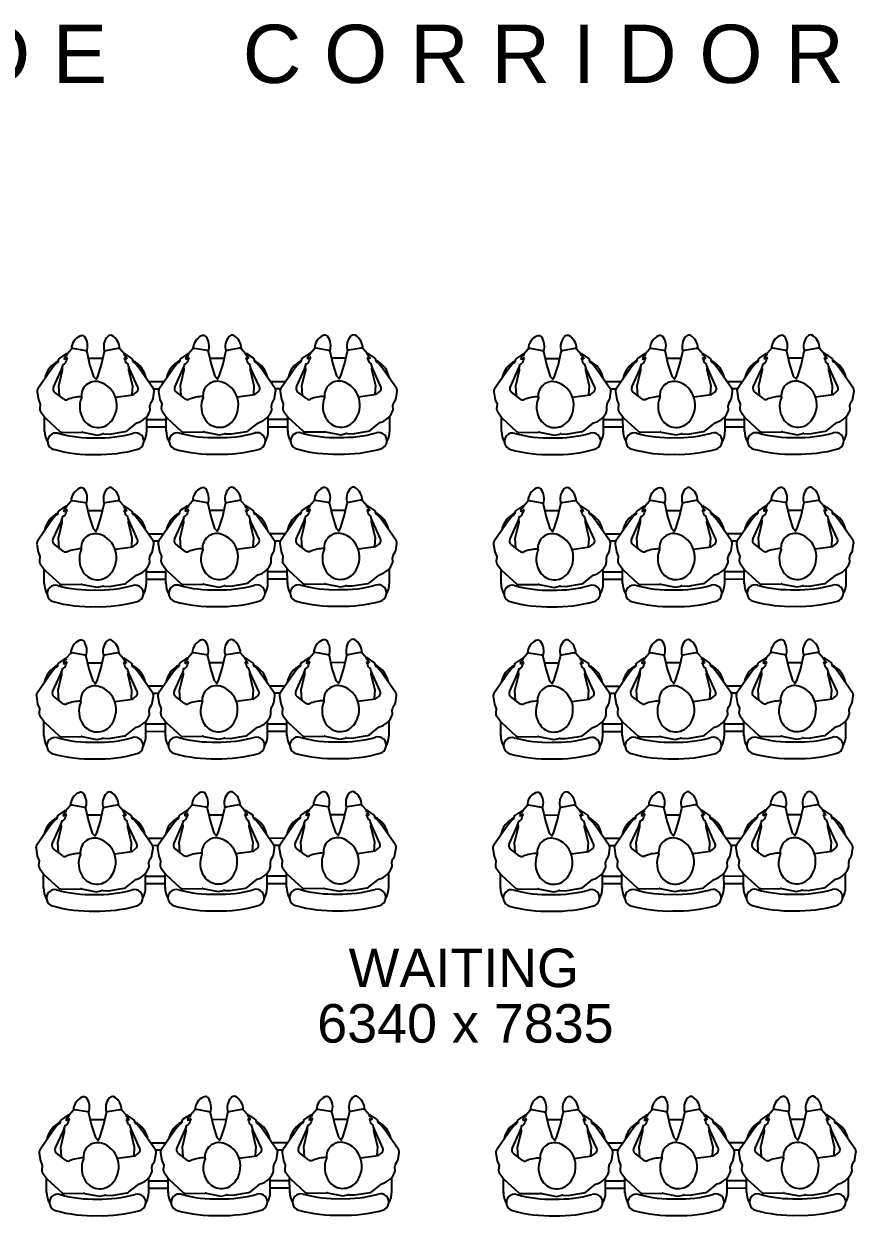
# Model space of a CAD drawing. Extents: x 6345096 to 6738923, y -6490958 to -6305885.
# Drawn here: x 6547917 to 6552238, y -6451625 to -6445436 of the extents above; entities that cross this region are included whole.
import ezdxf
from ezdxf.enums import TextEntityAlignment as Align

# ---------------------------------------------------------------- set-up
doc = ezdxf.new("R2010")
doc.units = 0
doc.header["$LTSCALE"] = 600
doc.header["$MEASUREMENT"] = 0
doc.linetypes.add('HIDDEN', pattern=[0.375, 0.25, -0.125])
for name, color, linetype in [('furniture', 33, 'CONTINUOUS'), ('HS', 251, 'CONTINUOUS'), ('Room Dim', 1, 'CONTINUOUS'), ('TEXT', 6, 'CONTINUOUS'), ('TXT', 6, 'CONTINUOUS')]:
    doc.layers.add(name, color=color, linetype=linetype)
doc.styles.add('ARIAL', font='arial.ttf')

# ---------------------------------------------------------------- blocks, each defined once
blk = doc.blocks.new('A$C6F2C55AD')
at = {"layer": 'furniture', "color": 8}
for p, q in [((-171.6, 934.6), (-212.3, 928)), ((-49.8, 857.1), (-156.5, 931.2)), ((-379.5, 895.9), (-302.9, 895.9)), ((-308.5, 891.8), (-377.1, 817.5)), ((-273.9, 917.1), (-308.5, 891.8)), ((-236, 918.6), (-259.6, 921)), ((-212.3, 928), (-236, 918.6)), ((-209.2, 797.7), (-173.4, 844.1)), ((-148.5, 850.3), (-56.1, 808.3)), ((-56.1, 808.3), (-39.7, 802.4)), ((-24.6, 836.6), (-49.8, 857.1)), ((-18.6, 827), (-24.6, 836.6)), ((-7.3, 824.3), (-15, 824.8)), ((24.4, 784.6), (0.3, 820)), ((-382.5, 803.2), (-381.1, 703.3)), ((-8.2, 781.4), (3.8, 776.1)), ((-1.3, 787.1), (-5, 793.2)), ((4.8, 781), (-1.3, 787.1)), ((-0.3, 792.4), (11, 788.8)), ((11, 788.8), (18.9, 779)), ((-381.5, 699), (-396.8, 620.7)), ((-396.8, 620.7), (-391.1, 593.4)), ((0, 593.2), (0, 668.6)), ((-390.7, 588.1), (-392.1, 559.3)), ((-392.1, 559.3), (-378.8, 477.9)), ((-199.8, 527.8), (-187.5, 436)), ((-374.5, 468.3), (-333.8, 417.4)), ((-187.5, 436), (-173.4, 417.7)), ((-148.5, 411.5), (-56.1, 453.6)), ((-56.1, 453.6), (-39.7, 459.4)), ((-39.7, 459.4), (-29.4, 461.9)), ((-24.6, 425.2), (-18.6, 434.9)), ((-15, 437), (-7.3, 437.5)), ((2.1, 482.2), (-9.9, 476.9)), ((-2.9, 468.6), (3.2, 477.3)), ((11, 473), (-2.9, 468.6)), ((0.3, 441.8), (24.4, 477.2)), ((3.6, 480.6), (2.1, 482.2)), ((3.2, 477.3), (3.6, 480.6)), ((18.9, 482.8), (11, 473)), ((-156.5, 330.7), (-49.8, 404.7)), ((-49.8, 404.7), (-24.6, 425.2)), ((-373.9, 365.9), (-301.2, 365.9)), ((-354.9, 365.9), (-354.9, 265)), ((-316.4, 365.9), (-316.4, 265)), ((-269.1, 348), (-244, 349.2)), ((-232.1, 346.1), (-215.8, 336)), ((-208.2, 333.1), (-171.6, 327.2)), ((-156.5, 330.7), (-156.5, 300.2)), ((-119.5, 356.4), (-119.5, 274.5)), ((-379.5, 265), (-302.9, 265)), ((-308.5, 260.9), (-377.1, 186.6)), ((-373.9, 265), (-302.9, 265)), ((-273.9, 286.2), (-308.5, 260.9)), ((-236, 287.7), (-259.6, 290.1)), ((-212.3, 297.1), (-236, 287.7)), ((-171.6, 303.7), (-212.3, 297.1)), ((-49.8, 226.2), (-156.5, 300.3)), ((-209.2, 166.7), (-173.4, 213.2)), ((-148.5, 219.4), (-56.1, 177.3)), ((-24.6, 205.7), (-49.8, 226.2)), ((-18.6, 196), (-24.6, 205.7)), ((-7.3, 193.4), (-15, 193.9)), ((24.4, 153.7), (0.3, 189.1)), ((-382.5, 172.3), (-381.1, 72.4)), ((-56.1, 177.3), (-39.7, 171.5)), ((-8.2, 150.5), (3.8, 145.2)), ((-1.3, 156.2), (-5, 162.3)), ((4.8, 150.1), (-1.3, 156.2)), ((-0.3, 161.5), (11, 157.9)), ((11, 157.9), (18.9, 148.1)), ((-381.5, 68.1), (-396.8, -10.2)), ((0, -37.7), (0, 37.7)), ((-396.8, -10.2), (-391.1, -37.5)), ((-390.7, -42.8), (-392.1, -71.7)), ((-392.1, -71.7), (-378.8, -153)), ((-199.8, -103.1), (-187.5, -194.9)), ((-374.5, -162.6), (-333.8, -213.5)), ((-148.5, -219.4), (-56.1, -177.3)), ((-56.1, -177.3), (-39.7, -171.5)), ((-39.7, -171.5), (-29.4, -169.1)), ((2.1, -148.7), (-9.9, -154)), ((-2.9, -162.3), (3.2, -153.6)), ((11, -157.9), (-2.9, -162.3)), ((0.3, -189.1), (24.4, -153.7)), ((3.6, -150.3), (2.1, -148.7)), ((3.2, -153.6), (3.6, -150.3)), ((18.9, -148.1), (11, -157.9)), ((-187.5, -194.9), (-173.4, -213.2)), ((-156.5, -300.3), (-49.8, -226.2)), ((-49.8, -226.2), (-24.6, -205.7)), ((-24.6, -205.7), (-18.6, -196)), ((-15, -193.9), (-7.3, -193.4)), ((-379.5, -265), (-301.2, -265)), ((-354.9, -265), (-354.9, -365.9)), ((-316.4, -265), (-316.4, -365.9)), ((-269.1, -282.9), (-244, -281.7)), ((-232.1, -284.8), (-215.8, -294.9)), ((-208.2, -297.8), (-171.6, -303.7)), ((-156.5, -300.2), (-156.5, -330.7)), ((-119.5, -274.5), (-119.5, -356.4)), ((-379.5, -365.9), (-302.9, -365.9)), ((-308.5, -370), (-377.1, -444.3)), ((-373.9, -365.9), (-302.9, -365.9)), ((-273.9, -344.7), (-308.5, -370)), ((-236, -343.2), (-259.6, -340.8)), ((-212.3, -333.8), (-236, -343.2)), ((-171.6, -327.2), (-212.3, -333.8)), ((-49.8, -404.7), (-156.5, -330.7)), ((-209.2, -464.2), (-173.4, -417.7)), ((-148.5, -411.5), (-56.1, -453.6)), ((-24.6, -425.2), (-49.8, -404.7)), ((-18.6, -434.9), (-24.6, -425.2)), ((-382.5, -458.6), (-381.1, -558.6)), ((-56.1, -453.6), (-39.7, -459.4)), ((-7.3, -437.5), (-15, -437)), ((-8.2, -480.4), (3.8, -485.7)), ((-1.3, -474.7), (-5, -468.6)), ((4.8, -480.8), (-1.3, -474.7)), ((-0.3, -469.4), (11, -473)), ((24.4, -477.2), (0.3, -441.8)), ((11, -473), (18.9, -482.8)), ((-381.5, -562.8), (-396.8, -641.1)), ((0, -668.6), (0, -593.2)), ((-396.8, -641.1), (-391.1, -668.4)), ((-390.7, -673.7), (-392.1, -702.6)), ((-392.1, -702.6), (-378.8, -783.9)), ((-199.8, -734), (-187.5, -825.8)), ((-374.5, -793.5), (-333.8, -844.4)), ((-56.1, -808.3), (-39.7, -802.4)), ((-39.7, -802.4), (-29.4, -800)), ((2.1, -779.6), (-9.9, -784.9)), ((-2.9, -793.2), (3.2, -784.5)), ((11, -788.8), (-2.9, -793.2)), ((0.3, -820), (24.4, -784.6)), ((3.6, -781.3), (2.1, -779.6)), ((3.2, -784.5), (3.6, -781.3)), ((18.9, -779), (11, -788.8)), ((-187.5, -825.8), (-173.4, -844.1)), ((-156.5, -931.2), (-49.8, -857.1)), ((-148.5, -850.3), (-56.1, -808.3)), ((-49.8, -857.1), (-24.6, -836.6)), ((-24.6, -836.6), (-18.6, -827)), ((-15, -824.8), (-7.3, -824.3)), ((-379.5, -895.9), (-301.2, -895.9)), ((-269.1, -913.9), (-244, -912.6)), ((-232.1, -915.7), (-215.8, -925.8)), ((-208.2, -928.7), (-171.6, -934.6))]:
    blk.add_line(p, q, dxfattribs=at)
for points in [[(-193.3, 818.4), (-141, 821.7), (-59.4, 802.1), (-41.8, 803.1)], [(-41.8, 458.7), (-59.4, 459.7), (-141, 440.2), (-186.8, 443)], [(-193.3, 187.5), (-141, 190.8), (-59.4, 171.2), (-41.8, 172.2)], [(-41.8, -172.2), (-59.4, -171.2), (-141, -190.8), (-186.8, -187.9)], [(-193.3, -443.4), (-141, -440.2), (-59.4, -459.7), (-41.8, -458.7)], [(-41.8, -803.1), (-59.4, -802.1), (-141, -821.7), (-186.8, -818.8)]]:
    blk.add_lwpolyline(points, dxfattribs=at)
for points in [[(24, 780.6), (51.6, 756.1, -0.259848), (54.2, 748.7), (42.8, 683.4, -0.302547), (36.6, 676.9), (-30, 661.8), (-92, 642.2), (-107.1, 628.4), (-92, 619.6), (-30, 600.1), (36.6, 584.9, -0.302547), (42.8, 578.4), (54.2, 513.1, -0.259848), (51.6, 505.7), (24, 481.2)], [(24, 149.7), (51.6, 125.2, -0.259848), (54.2, 117.8), (42.8, 52.5, -0.302547), (36.6, 46), (-30, 30.9), (-92, 11.3), (-107.1, -2.6), (-92, -11.3), (-30, -30.9), (36.6, -46, -0.302547), (42.8, -52.5), (54.2, -117.8, -0.259848), (51.6, -125.2), (24, -149.7)], [(24, -481.2), (51.6, -505.7, -0.259848), (54.2, -513.1), (42.8, -578.4, -0.302547), (36.6, -584.9), (-30, -600.1), (-92, -619.6), (-107.1, -633.5), (-92, -642.2), (-30, -661.8), (36.6, -676.9, -0.302547), (42.8, -683.4), (54.2, -748.7, -0.259848), (51.6, -756.1), (24, -780.6)]]:
    blk.add_lwpolyline(points, format="xyb", dxfattribs=at)
for points in [[(114.8, 688.7, 0.28165), (117.5, 712.3, 0.281432), (51.6, 756.1, -0.259848), (54.2, 748.7), (42.8, 683.4, -0.302547), (36.6, 676.9, 0.254294)], [(114.8, 57.8, 0.28165), (117.5, 81.4, 0.281432), (51.6, 125.2, -0.259848), (54.2, 117.8), (42.8, 52.5, -0.302547), (36.6, 46, 0.254294)], [(114.8, -573.2, 0.28165), (117.5, -549.5, 0.281432), (51.6, -505.7, -0.259848), (54.2, -513.1), (42.8, -578.4, -0.302547), (36.6, -584.9, 0.254294)]]:
    blk.add_lwpolyline(points, format="xyb", close=True, dxfattribs=at)
for centre, radius, start, end in [((-168.3, 914.2), 20.7, 55.24777, 99.15185), ((-428.9, 837.7), 43.2, 344.36103, 164.36104), ((-373.9, 770.9), 125, 90, 118.96988), ((-261.7, 900.4), 20.7, 84.29363, 126.13788), ((-125, 770.9), 125, 25.44074, 79.81532), ((235.6, 651.7), 733.2, 164.36103, 181.62474), ((235.6, 651.7), 646.8, 164.36103, 181.84194), ((-361.9, 803.5), 20.7, 137.31606, 180.81906), ((-157, 831.5), 20.7, 65.51249, 142.39912), ((-14.7, 829.3), 4.56, 211.63275, 266.43849), ((-7.9, 814.4), 9.9, 34.24677, 86.43849), ((-192.8, 785), 20.7, 142.39912, 201.4261), ((-408.7, 700.3), 211.3, 1.18069, 21.4261), ((-36.5, 792.7), 10.2, 45.43504, 108.17835), ((-5.4, 806), 24.7, 193.98884, 263.53885), ((-3.4, 788.4), 5.09, 52.46369, 108.41492), ((0, 780.9), 6.05, 308.41805, 329.29465), ((2.9, 779.1), 2.67, 329.29465, 45.0334), ((20.5, 780.3), 2.15, 218.55305, 288.58085), ((19.6, 783), 4.98, 288.58085, 18.61426), ((-401.8, 703), 20.7, 348.89823, 0.81906), ((-268.6, 619.1), 89.1, 123.31223, 231.31111), ((-250.4, 591.3), 122.4, 67.14969, 123.31223), ((-192.5, 630.9), 73.9, 343.97185, 98.05093), ((235.6, 610.1), 733.2, 178.37526, 195.63897), ((235.6, 610.1), 646.8, 178.15806, 195.63897), ((-411.3, 589.1), 20.7, 357.13547, 11.89725), ((-240.2, 644.6), 123.6, 285.54285, 343.97185), ((62.3, 512.8), 75.9, 47.32958, 108.89776), ((98.3, 551.8), 22.8, 344.36324, 47.28276), ((-242.3, 652), 131.3, 231.31111, 285.54285), ((49, 587.7), 82.7, 271.27331, 329.46406), ((-428.9, 424.1), 43.2, 195.63896, 15.63897), ((-358.4, 481.3), 20.7, 189.3001, 218.6806), ((-125, 490.9), 125, 280.18468, 334.55926), ((-7, 453), 24.1, 96.90921, 158.38711), ((-14.7, 432.5), 4.56, 93.56151, 148.36725), ((-7.9, 447.4), 9.9, 273.56151, 325.75323), ((20.5, 481.5), 2.15, 71.41915, 141.44695), ((19.6, 478.8), 4.98, 341.38574, 71.41915), ((-373.9, 490.9), 125, 241.03012, 270), ((-237.5, 442.2), 99.4, 194.4561, 251.46269), ((-157, 430.3), 20.7, 217.60088, 294.48751), ((-243, 328.6), 20.7, 58.02464, 92.85908), ((-204.9, 353.5), 20.7, 238.02464, 260.84815), ((-168.3, 347.6), 20.7, 260.84815, 304.75223), ((-428.9, 206.8), 43.2, 344.36103, 164.36104), ((-373.9, 140), 125, 90, 118.96988), ((-261.7, 269.5), 20.7, 84.29363, 126.13788), ((-168.3, 283.3), 20.7, 55.24777, 99.15185), ((-125, 140), 125, 25.44074, 79.81532), ((235.6, 20.8), 733.2, 164.36103, 181.62474), ((235.6, 20.8), 646.8, 164.36103, 181.84194), ((-361.9, 172.6), 20.7, 137.31606, 180.81906), ((-157, 200.6), 20.7, 65.51249, 142.39912), ((-14.7, 198.4), 4.56, 211.63275, 266.43849), ((-7.9, 183.5), 9.9, 34.24677, 86.43849), ((-192.8, 154.1), 20.7, 142.39912, 201.4261), ((-408.7, 69.4), 211.3, 1.18069, 21.4261), ((-36.5, 161.8), 10.2, 45.43504, 108.17835), ((-5.4, 175), 24.7, 193.98884, 263.53885), ((-3.4, 157.5), 5.09, 52.46369, 108.41492), ((0, 149.9), 6.05, 308.41805, 329.29465), ((2.9, 148.2), 2.67, 329.29465, 45.0334), ((20.5, 149.4), 2.15, 218.55305, 288.58085), ((19.6, 152.1), 4.98, 288.58085, 18.61426), ((-401.8, 72.1), 20.7, 348.89823, 0.81906), ((-268.6, -11.8), 89.1, 123.31223, 231.31111), ((-250.4, -39.6), 122.4, 67.14969, 123.31223), ((-192.5, 0), 73.9, 343.97185, 98.05093), ((235.6, -20.8), 733.2, 178.37526, 195.63897), ((235.6, -20.8), 646.8, 178.15806, 195.63897), ((-411.3, -41.8), 20.7, 357.13547, 11.89725), ((-240.2, 13.7), 123.6, 285.54285, 343.97185), ((62.3, -118.1), 75.9, 47.32958, 108.89776), ((-242.3, 21.1), 131.3, 231.31111, 285.54285), ((49, -43.2), 82.7, 271.27331, 329.46406), ((98.3, -79.1), 22.8, 344.36324, 47.28276), ((-358.4, -149.7), 20.7, 189.3001, 218.6806), ((-7, -178), 24.1, 96.90921, 158.38711), ((20.5, -149.4), 2.15, 71.41915, 141.44695), ((19.6, -152.1), 4.98, 341.38574, 71.41915), ((-428.9, -206.8), 43.2, 195.63896, 15.63897), ((-237.5, -188.7), 99.4, 194.4561, 251.46269), ((-157, -200.6), 20.7, 217.60088, 294.48751), ((-125, -140), 125, 280.18468, 334.55926), ((-14.7, -198.4), 4.56, 93.56151, 148.36725), ((-7.9, -183.5), 9.9, 273.56151, 325.75323), ((-373.9, -140), 125, 241.03012, 270), ((-243, -302.3), 20.7, 58.02464, 92.85908), ((-204.9, -277.4), 20.7, 238.02464, 260.84815), ((-168.3, -283.3), 20.7, 260.84815, 304.75223), ((-373.9, -490.9), 125, 90, 118.96988), ((-261.7, -361.4), 20.7, 84.29363, 126.13788), ((-168.3, -347.6), 20.7, 55.24777, 99.15185), ((-125, -490.9), 125, 25.44074, 79.81532), ((235.6, -610.1), 733.2, 164.36103, 181.62474), ((-428.9, -424.1), 43.2, 344.36103, 164.36104), ((-157, -430.3), 20.7, 65.51249, 142.39912), ((235.6, -610.1), 646.8, 164.36103, 181.84194), ((-361.9, -458.3), 20.7, 137.31606, 180.81906), ((-192.8, -476.8), 20.7, 142.39912, 201.4261), ((-408.7, -561.5), 211.3, 1.18069, 21.4261), ((-36.5, -469.1), 10.2, 45.43504, 108.17835), ((-5.4, -455.9), 24.7, 193.98884, 263.53885), ((-14.7, -432.5), 4.56, 211.63275, 266.43849), ((-7.9, -447.4), 9.9, 34.24677, 86.43849), ((-3.4, -473.4), 5.09, 52.46369, 108.41492), ((0, -481), 6.05, 308.41805, 329.29465), ((2.9, -482.7), 2.67, 329.29465, 45.0334), ((20.5, -481.5), 2.15, 218.55305, 288.58085), ((19.6, -478.8), 4.98, 288.58085, 18.61426), ((-250.4, -670.5), 122.4, 67.14969, 123.31223), ((-192.5, -630.9), 73.9, 343.97185, 98.05093), ((-401.8, -558.9), 20.7, 348.89823, 0.81906), ((-268.6, -642.7), 89.1, 123.31223, 231.31111), ((235.6, -651.7), 733.2, 178.37526, 195.63897), ((235.6, -651.7), 646.8, 178.15806, 195.63897), ((-411.3, -672.7), 20.7, 357.13547, 11.89725), ((-240.2, -617.2), 123.6, 285.54285, 343.97185), ((62.3, -749.1), 75.9, 47.32958, 108.89776), ((-242.3, -609.8), 131.3, 231.31111, 285.54285), ((49, -674.1), 82.7, 271.27331, 329.46406), ((98.3, -710), 22.8, 344.36324, 47.28276), ((-358.4, -780.6), 20.7, 189.3001, 218.6806), ((-7, -808.9), 24.1, 96.90921, 158.38711), ((20.5, -780.3), 2.15, 71.41915, 141.44695), ((19.6, -783), 4.98, 341.38574, 71.41915), ((-428.9, -837.7), 43.2, 195.63896, 15.63897), ((-237.5, -819.6), 99.4, 194.4561, 251.46269), ((-157, -831.5), 20.7, 217.60088, 294.48751), ((-125, -770.9), 125, 280.18468, 334.55926), ((-14.7, -829.3), 4.56, 93.56151, 148.36725), ((-7.9, -814.4), 9.9, 273.56151, 325.75323), ((-373.9, -770.9), 125, 241.03012, 270), ((-243, -933.2), 20.7, 58.02464, 92.85908), ((-204.9, -908.3), 20.7, 238.02464, 260.84815), ((-168.3, -914.2), 20.7, 260.84815, 304.75223)]:
    blk.add_arc(centre, radius, start, end, dxfattribs=at)
blk = doc.blocks.new('A$C2CD672AE')
at = {"layer": 'TXT', "color": 8, "linetype": 'HIDDEN', "style": 'ARIAL'}
blk.add_text('2.40 M      W I D E      C O R R I D O R', height=302.4, dxfattribs=at).set_placement((18216.9, 10681.3, 4.6), align=Align.CENTER)

msp = doc.modelspace()

# ---------------------------------------------------------------- block references
at = {"layer": 'furniture', "ltscale": 0.75, "rotation": 90.09221485071018}
for p in [(6548920.161, -6447172.548, -0.383), (6551291.615, -6447172.863, -0.383), (6548918.247, -6447962.69, -0.383), (6551289.7, -6447963.005, -0.383), (6548916.332, -6448752.833, -0.383), (6551287.786, -6448753.148, -0.383), (6548914.418, -6449542.976, -0.383), (6551285.871, -6449543.291, -0.383), (6548930.337, -6451124.034, -0.383), (6551301.791, -6451124.349, -0.383)]:
    msp.add_blockref('A$C6F2C55AD', p, dxfattribs=at)
at = {"layer": 'HS'}
msp.add_blockref('A$C2CD672AE', (6530319.294, -6456423.902, 8.17), dxfattribs=at)

# ---------------------------------------------------------------- texts
at = {"layer": 'Room Dim', "style": 'ARIAL'}
msp.add_text('6340 x 7835', height=200.08581, rotation=0.0000489, dxfattribs=at).set_placement((6550209.195, -6450724.233), align=Align.CENTER)
at = {"layer": 'TEXT', "color": 7, "style": 'ARIAL'}
msp.add_text('WAITING', height=200.0858, rotation=0.0000489, dxfattribs=at).set_placement((6550200.626, -6450436.156), align=Align.CENTER)
at = {"layer": 'TXT', "color": 7, "style": 'ARIAL'}
msp.add_text('2.40 M      W I D E      C O R R I D O R', height=302.4, dxfattribs=at).set_placement((6548536.26, -6445742.579, 4.646), align=Align.CENTER)

doc.saveas('drawing.dxf')
